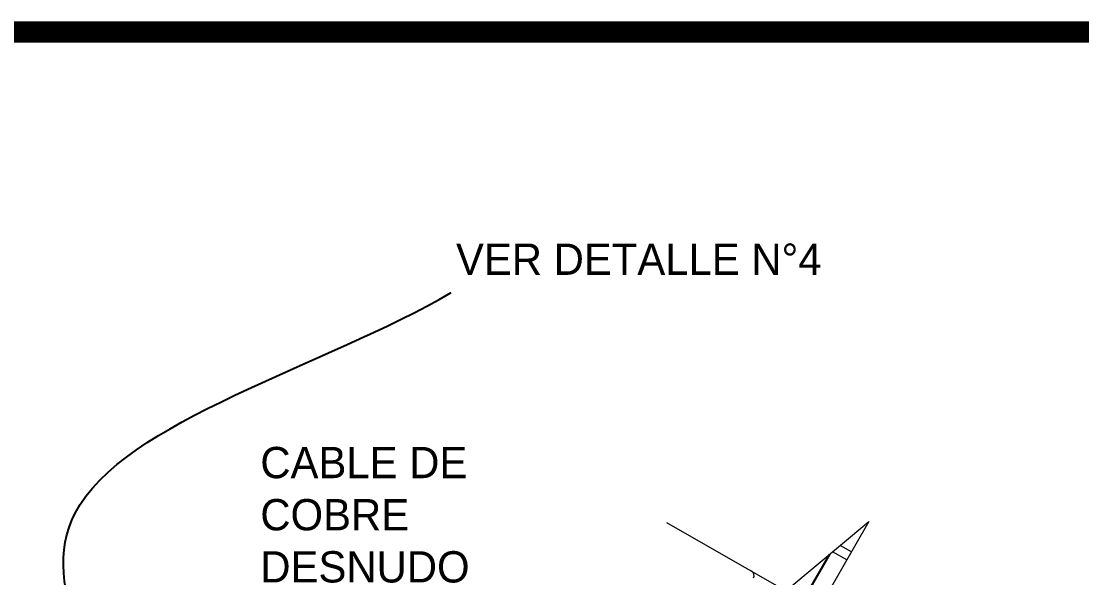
# Model space of a CAD drawing. Header units: centimetres. Extents: x -3 to 132800, y -60 to 85992.
# Drawn here: x 95810 to 112756, y 77096 to 85992 of the extents above; entities that cross this region are included whole.
import ezdxf

# ---------------------------------------------------------------- set-up
doc = ezdxf.new("R2010")
doc.units = ezdxf.units.CM
doc.header["$LTSCALE"] = 10
doc.header["$MEASUREMENT"] = 0
for name, color, linetype in [('MARCO', 7, 'CONTINUOUS'), ('TERMINALES', 250, 'CONTINUOUS'), ('TEXTOS', 7, 'CONTINUOUS')]:
    doc.layers.add(name, color=color, linetype=linetype)
doc.styles.get("Standard").update_dxf_attribs({"font": ''})
doc.styles.get('Standard').set_extended_font_data('Zurich Ex BT')
doc.dimstyles.get("Standard").update_dxf_attribs({"dimtxt": 500, "dimasz": 500, "dimexe": 3, "dimexo": 200, "dimgap": 0.09, "dimtad": 0, "dimtih": 1, "dimtoh": 1, "dimzin": 0, "dimdsep": 46, "dimtxsty": 'Standard', "dimcen": 0.09, "dimclrd": 256, "dimclre": 256, "dimclrt": 256, "dimadec": 0, "dimazin": 0, "dimtfac": 1, "dimtofl": 0, "dimtmove": 0, "dimatfit": 3, "dimfxl": 0, "dimtolj": 1, "dimtzin": 0, "dimlwd": -1, "dimarcsym": 0})

# ---------------------------------------------------------------- blocks, each defined once
blk = doc.blocks.new('Marco y Logo')
at = {"layer": 'MARCO', "linetype": 'Continuous', "const_width": 344}
blk.add_lwpolyline([(132628, 112), (132628, 85821), (169, 85821), (169, 112)], close=True, dxfattribs=at)

msp = doc.modelspace()

# ---------------------------------------------------------------- linework, layer by layer
at = {"layer": 'TERMINALES', "lineweight": 5}
for p, q in [((109073.737, 77509.612), (108893.992, 77612.532)), ((109000.598, 77381.881), (108773.517, 77511.906)), ((107489.687, 77193.238), (107462.693, 77213.852))]:
    msp.add_line(p, q, dxfattribs=at)
at = {"layer": 'TERMINALES'}
msp.add_line((97941.089, 58789.629), (108728.872, 77474.616), dxfattribs=at)
at = {"layer": 'TERMINALES', "lineweight": 5}
msp.add_lwpolyline([(106120.841, 77982.192), (108028.671, 76889.776), (109351.454, 77994.626), (107834.602, 75345.547), (109068.158, 76294.569), (111268.292, 75034.781)], dxfattribs=at)
msp.add_arc((107443.936, 77133.33), 75.379, 330.204716, 52.6313771, dxfattribs=at)

# ---------------------------------------------------------------- block references
at = {"layer": 'TEXTOS', "color": 0}
msp.add_blockref('Marco y Logo', (0, 0), dxfattribs=at)
msp.add_blockref('Marco y Logo', (0, 0), dxfattribs=at)

# ---------------------------------------------------------------- texts
at = {"layer": 'TEXTOS', "char_height": 500, "attachment_point": 1}
for s, insert, width in [('VER DETALLE N°4', (102756.612, 82438.073), 12309.50335), ('CABLE DE COBRE DESNUDO', (99630.546, 79187.984), 4999.34207)]:
    msp.add_mtext(s, dxfattribs=dict(at, insert=insert, width=width))

# ---------------------------------------------------------------- leaders
at = {"layer": 'TEXTOS', "color": 0, "path_type": 1}
msp.add_leader([(102440.303, 68640.778), (96671.705, 78127.716), (102681.449, 81656.14)], dimstyle='Standard', override={"dimgap": 0.09, "dimtad": 0}, dxfattribs=at)

doc.saveas('drawing.dxf')
